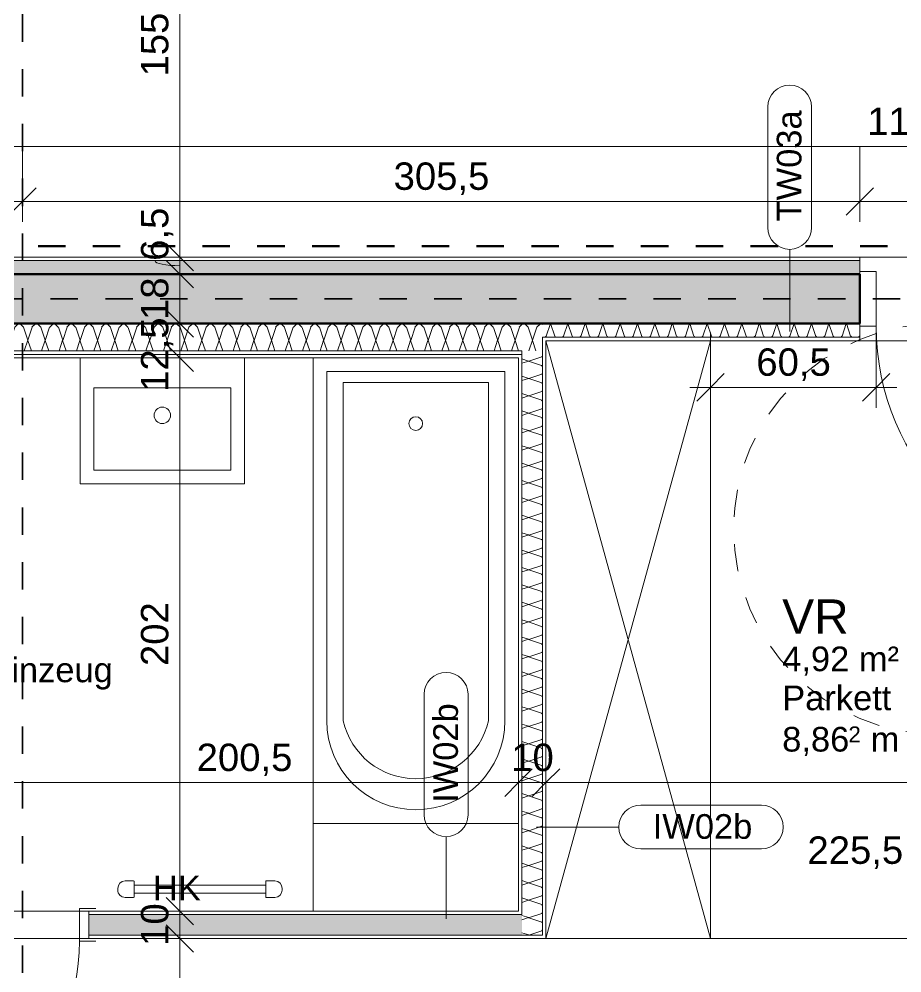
# Model space of a CAD drawing. Header units: metres. Extents: x -2.6 to 53.4, y 58.8 to 100.4.
# Drawn here: x 32.545 to 35.766, y 75.93 to 79.412 of the extents above; entities that cross this region are included whole.
import ezdxf

# ---------------------------------------------------------------- set-up
doc = ezdxf.new("R2010")
doc.units = ezdxf.units.M
doc.linetypes.add('Strich Punkt Mittel', pattern=[0.015875, 0.00635, -0.004763, 0, -0.004763])
doc.linetypes.add('Verdeckt', pattern=[0.003, 0.002, -0.001])
for name, color, linetype, lineweight in [('A_2D', 7, 'Continuous', 13), ('A_Bemassung-50_', 4, 'Continuous', 9), ('A_Bemassung_', 4, 'Continuous', 9), ('A_Beschriftung_', 7, 'Continuous', 9), ('A_Brandabschnitte', 30, 'Verdeckt', 50), ('A_Decken', 8, 'Continuous', 13), ('A_Moebel', 6, 'Continuous', 13), ('A_Raeume', 7, 'Continuous', 13), ('A_Raeume_', 7, 'Continuous', 5), ('A_Raeume_Beschriftung_', 7, 'Continuous', 9), ('A_Raster_', 1, 'Continuous', 9), ('A_Sanitaer', 3, 'Continuous', 13), ('A_Tueren', 31, 'Continuous', 13), ('A_Waende', 7, 'Continuous', 13), ('M-EQPM', 50, 'Continuous', 5), ('M-EQPM-IDEN_', 50, 'Continuous', 9)]:
    doc.layers.add(name, color=color, linetype=linetype, lineweight=lineweight)
doc.styles.add('Arial_2', font='arial.ttf', dxfattribs={"height": 0.09})
doc.styles.add('Arial_3', font='arial.ttf', dxfattribs={"height": 0.125})
doc.styles.add('Arial_4', font='arial.ttf', dxfattribs={"height": 0.05849})
doc.styles.add('Arial_5', font='arial.ttf', dxfattribs={"height": 0.1})
doc.dimstyles.new('WGA-Bemaßung', dxfattribs={"dimscale": 0.3048, "dimtxt": 0.102026, "dimasz": 0.328084, "dimexe": 0.246063, "dimexo": 0.0625, "dimgap": 0.04101, "dimtad": 1, "dimdec": 1, "dimlfac": 100, "dimrnd": 0.5, "dimdsep": 46, "dimtxsty": 'Arial_5', "dimblk1": 'OBLIQUE', "dimblk2": 'OBLIQUE', "dimsah": 1, "dimcen": 0.09, "dimdle": 0.246063, "dimazin": 2, "dimtfac": 1, "dimtdec": 4, "dimtix": 1, "dimtmove": 0, "dimatfit": 3, "dimfxl": 0.656168, "dimfxlon": 1, "dimtvp": 1, "dimtolj": 1, "dimtzin": 0, "dimarcsym": 2})
doc.dimstyles.new('WGA-Bemaßung_1', dxfattribs={"dimscale": 0.3048, "dimtxt": 0.102026, "dimasz": 0.328084, "dimexe": 0.246063, "dimexo": 0.0625, "dimgap": 0.04101, "dimtad": 1, "dimdec": 1, "dimlfac": 100, "dimrnd": 0.5, "dimdsep": 46, "dimtxsty": 'Arial_5', "dimblk1": 'OBLIQUE', "dimblk2": 'OBLIQUE', "dimsah": 1, "dimcen": 0.09, "dimdle": 0.246063, "dimazin": 2, "dimtfac": 1, "dimtdec": 4, "dimtix": 1, "dimtmove": 2, "dimatfit": 3, "dimfxl": 0.656168, "dimfxlon": 1, "dimtvp": 1, "dimtolj": 1, "dimtzin": 0, "dimarcsym": 2})
doc.dimstyles.new('WGA-Bemaßung_2', dxfattribs={"dimscale": 0.3048, "dimtxt": 0.102026, "dimasz": 0.328084, "dimexe": 0.246063, "dimexo": 0.0625, "dimgap": 0.04101, "dimtad": 1, "dimdec": 1, "dimlfac": 100, "dimrnd": 0.5, "dimdsep": 46, "dimtxsty": 'Arial_5', "dimblk1": 'OBLIQUE', "dimblk2": 'OBLIQUE', "dimsah": 1, "dimcen": 0.09, "dimdle": 0.246063, "dimazin": 2, "dimtfac": 1, "dimtdec": 4, "dimtix": 1, "dimtmove": 1, "dimatfit": 3, "dimfxl": 0.656168, "dimfxlon": 1, "dimtvp": 1, "dimtolj": 1, "dimtzin": 0, "dimarcsym": 2})
doc.dimstyles.new('WGA-Bemaßung_3', dxfattribs={"dimscale": 0.3048, "dimtxt": 0.102026, "dimasz": 0.328084, "dimexe": 0.246063, "dimexo": 0.0625, "dimgap": 0.04101, "dimtad": 1, "dimdec": 1, "dimlfac": 100, "dimrnd": 0.5, "dimdsep": 46, "dimtxsty": 'Arial_5', "dimblk1": 'OBLIQUE', "dimblk2": 'OBLIQUE', "dimsah": 1, "dimcen": 0.09, "dimdle": 0.246063, "dimazin": 2, "dimtfac": 1, "dimtdec": 4, "dimtix": 1, "dimtmove": 0, "dimatfit": 3, "dimfxl": 0.656168, "dimfxlon": 1, "dimtvp": 1, "dimtolj": 1, "dimtzin": 0, "dimarcsym": 2})

# ---------------------------------------------------------------- blocks, each defined once
blk = doc.blocks.new('UZ_D1 - SL_0900x2000_Wohnungstür-5426848-263_PP_00EG_BT1')
at = {"layer": 'A_Tueren', "lineweight": 5}
for p, q in [((-0.45, 0.1), (-0.51, 0.1)), ((-0.45, -0.1), (-0.45, 0.1)), ((0.45, 0.1), (0.51, 0.1)), ((0.45, -0.1), (0.45, 0.1)), ((-0.51, -0.1), (-0.45, -0.1)), ((0.51, -0.1), (0.45, -0.1)), ((0.45, -0.1), (0.45, -1))]:
    blk.add_line(p, q, dxfattribs=at)
blk.add_arc((0.45, -0.1), 0.9, 180, 270, dxfattribs=at)
blk = doc.blocks.new('UZ_D1 - SL_0800x2000_Zimmertür_Stahlzarge_GK-7175609-263_PP_00EG_BT1')
at = {"layer": 'A_Tueren', "lineweight": 5}
for p, q in [((0.4, 0.06), (0.4, 0.86)), ((-0.46, 0.06), (-0.4, 0.06)), ((-0.4, 0.06), (-0.4, -0.06)), ((0.4, 0.06), (0.4, -0.06)), ((0.46, 0.06), (0.4, 0.06)), ((-0.4, -0.06), (-0.46, -0.06)), ((0.4, -0.06), (0.46, -0.06))]:
    blk.add_line(p, q, dxfattribs=at)
blk.add_arc((0.4, 0.06), 0.8, 90, 180, dxfattribs=at)
blk = doc.blocks.new('Sani_Waschtisch_Wandbasiert_eckig_einzel - 600 x 460-11352363-263_PP_00EG_BT1')
at = {"layer": 'A_Sanitaer', "lineweight": 5}
for p, q in [((0.4226, 0.5225), (-0.1774, 0.5225)), ((-0.1774, 0.5225), (-0.1774, 0.0625)), ((-0.1774, 0.0625), (-0.1774, 0.5225)), ((-0.1774, 0.5225), (0.4226, 0.5225)), ((0.4226, 0.0625), (0.4226, 0.5225)), ((0.4226, 0.5225), (0.4226, 0.0625)), ((-0.1274, 0.1725), (-0.1274, 0.4725)), ((-0.1274, 0.4725), (0.3726, 0.4725)), ((0.3726, 0.4725), (0.3726, 0.1725)), ((0.3726, 0.1725), (-0.1274, 0.1725))]:
    blk.add_line(p, q, dxfattribs=at)
blk.add_circle((0.1226, 0.2725), 0.03, dxfattribs=at)
blk = doc.blocks.new('Sani_Badewanne - 750x1700-11051551-263_PP_00EG_BT1')
at = {"layer": 'A_Sanitaer', "lineweight": 5}
for p, q in [((-0.375, -1.7), (-0.375, 0)), ((-0.375, -1.7), (-0.375, 0)), ((0.375, -1.7), (-0.375, -1.7)), ((0.375, -1.7), (-0.375, -1.7))]:
    blk.add_line(p, q, dxfattribs=at)
at = {"layer": 'A_Sanitaer'}
for p, q in [((-0.375, -1.7), (-0.375, 0)), ((0.325, -0.05), (-0.325, -0.05)), ((-0.325, -0.05), (-0.325, -1.325)), ((0.325, -1.325), (0.325, -0.05)), ((-0.265, -0.09), (-0.265, -1.325)), ((0.265, -0.09), (-0.265, -0.09)), ((0.265, -1.325), (0.265, -0.09)), ((0.375, -1.7), (-0.375, -1.7)), ((0.375, -1.7), (-0.375, -1.7)), ((-0.375, -1.7), (-0.375, -2.02)), ((-0.375, -2.02), (-0.375, -1.7)), ((-0.375, -1.7), (0.375, -1.7)), ((0.375, -2.02), (0.375, -1.7)), ((0.375, -1.7), (0.375, -2.02)), ((0.375, -2.02), (-0.375, -2.02))]:
    blk.add_line(p, q, dxfattribs=at)
blk.add_circle((0, -0.24), 0.025, dxfattribs=at)
for centre, radius, start, end in [((0, -1.325), 0.325, 180, 270), ((0, -1.265), 0.2717, 192.7575, 270), ((0, -1.265), 0.2717, 270, 347.2425), ((0, -1.325), 0.325, 270, 0)]:
    blk.add_arc(centre, radius, start, end, dxfattribs=at)
blk = doc.blocks.new('Moeb_Schrank - Schrank_2m_60cm-V84-263_PP_00EG_BT1')
at = {"layer": 'A_Moebel', "color": 8}
for p, q in [((0, 0), (2.1825, 0.6)), ((0, 0.6), (2.1825, 0)), ((2.1825, 0.6), (0, 0.6)), ((0, 0.6), (0, 0)), ((0, 0), (0, 0.6)), ((0, 0.6), (2.1825, 0.6)), ((2.1825, 0), (2.1825, 0.6)), ((2.1825, 0.6), (2.1825, 0)), ((0, 0), (2.1825, 0)), ((2.1825, 0), (0.0625, 0))]:
    blk.add_line(p, q, dxfattribs=at)
blk = doc.blocks.new('HLS_Heizkörper Bad - 60x120-V87-263_PP_00EG_BT1')
at = {"layer": 'M-EQPM'}
for p, q in [((-0.242, -0.05), (-0.273, -0.05)), ((-0.24, -0.108), (-0.24, -0.052)), ((0.24, -0.065), (-0.24, -0.065)), ((0.24, -0.052), (0.24, -0.108)), ((0.273, -0.05), (0.242, -0.05)), ((-0.3, -0.077), (-0.3, -0.083)), ((-0.24, -0.095), (0.24, -0.095)), ((0.3, -0.083), (0.3, -0.077)), ((-0.273, -0.11), (-0.242, -0.11)), ((0.242, -0.11), (0.273, -0.11))]:
    blk.add_line(p, q, dxfattribs=at)
for centre, radius, start, end in [((-0.273, -0.077), 0.027, 90, 180), ((-0.242, -0.052), 0.00198, 360, 90), ((0.242, -0.052), 0.002, 90, 180), ((0.273, -0.077), 0.027, 360, 90), ((-0.273, -0.083), 0.027, 180, 270), ((0.273, -0.083), 0.027, 270, 360), ((-0.242, -0.108), 0.002, 270, 360), ((0.242, -0.108), 0.00198, 180, 270)]:
    blk.add_arc(centre, radius, start, end, dxfattribs=at)
blk = doc.blocks.new('BS_Wand_Lollipop - rechts_oben-2026913-263_PP_00EG_BT1')
at = {"layer": 'A_Beschriftung_'}
for p, q in [((0.0046, 0.0016), (0.0134, 0.0016)), ((-0.003, 0), (0.003, 0)), ((0.0046, -0.0016), (0.0134, -0.0016))]:
    blk.add_line(p, q, dxfattribs=at)
for centre, start, end in [((0.0046, 0), 90, 270), ((0.0134, 0), 270, 90)]:
    blk.add_arc(centre, 0.0016, start, end, dxfattribs=at)
blk = doc.blocks.new('DIMBLOCK210-263_PP_00EG_BT1')
at = {"layer": 'A_Bemassung-50_', "transparency": 16777216}
for p, q in [((34.3677, 76.6244), (34.3677, 76.8244)), ((32.3652, 76.6244), (32.3652, 76.6994)), ((32.3652, 76.6244), (34.3677, 76.6244)), ((32.3652, 76.6244), (32.3652, 76.4244)), ((34.3677, 76.6244), (34.3677, 76.5494))]:
    blk.add_line(p, q, dxfattribs=at)
at = {"layer": 'A_Bemassung-50_', "lineweight": 35, "transparency": 16777216}
for p, q in [((32.3652, 76.6244), (32.4152, 76.6744)), ((34.3677, 76.6244), (34.4177, 76.6744)), ((32.3652, 76.6244), (32.3152, 76.5744)), ((34.3677, 76.6244), (34.3177, 76.5744))]:
    blk.add_line(p, q, dxfattribs=at)
at = {"layer": 'A_Bemassung-50_', "color": 0, "transparency": 16777216, "insert": (33.193, 76.7668), "char_height": 0.1, "width": 0.416266, "attachment_point": 1, "line_spacing_factor": 0.941778, "style": 'Arial_5'}
blk.add_mtext('200,5', dxfattribs=at)
blk = doc.blocks.new('_Oblique')
at = {"color": 0, "linetype": 'ByBlock', "lineweight": -2}
blk.add_line((-0.5, -0.5), (0.5, 0.5), dxfattribs=at)
blk = doc.blocks.new('DIMBLOCK211-263_PP_00EG_BT1')
at = {"layer": 'A_Bemassung-50_', "transparency": 16777216}
for p, q in [((34.3677, 76.6244), (34.3677, 76.8244)), ((34.4677, 76.6244), (34.4677, 76.8244)), ((34.3677, 76.6244), (34.4677, 76.6244)), ((34.3677, 76.6244), (34.3677, 76.5494)), ((34.4677, 76.6244), (34.4677, 76.5494))]:
    blk.add_line(p, q, dxfattribs=at)
at = {"layer": 'A_Bemassung-50_', "lineweight": 35, "transparency": 16777216}
for p, q in [((34.3677, 76.6244), (34.4177, 76.6744)), ((34.4677, 76.6244), (34.5177, 76.6744)), ((34.3677, 76.6244), (34.3177, 76.5744)), ((34.4677, 76.6244), (34.4177, 76.5744))]:
    blk.add_line(p, q, dxfattribs=at)
at = {"layer": 'A_Bemassung-50_', "color": 0, "transparency": 16777216, "insert": (34.3408, 76.7668), "char_height": 0.1, "width": 0.184588, "attachment_point": 1, "line_spacing_factor": 0.941778, "style": 'Arial_5'}
blk.add_mtext('10', dxfattribs=at)
blk = doc.blocks.new('DIMBLOCK212-263_PP_00EG_BT1')
at = {"layer": 'A_Bemassung-50_', "transparency": 16777216}
for p, q in [((34.4677, 76.6244), (34.4677, 76.8244)), ((36.7227, 76.6244), (36.7227, 76.8244)), ((34.4677, 76.6244), (36.7227, 76.6244)), ((34.4677, 76.6244), (34.4677, 76.5494)), ((36.7227, 76.6244), (36.7227, 76.5494))]:
    blk.add_line(p, q, dxfattribs=at)
at = {"layer": 'A_Bemassung-50_', "lineweight": 35, "transparency": 16777216}
for p, q in [((34.4677, 76.6244), (34.5177, 76.6744)), ((36.7227, 76.6244), (36.7727, 76.6744)), ((34.4677, 76.6244), (34.4177, 76.5744)), ((36.7227, 76.6244), (36.6727, 76.5744))]:
    blk.add_line(p, q, dxfattribs=at)
at = {"layer": 'A_Bemassung-50_', "color": 0, "transparency": 16777216, "insert": (35.4217, 76.428), "char_height": 0.1, "width": 0.416266, "attachment_point": 1, "line_spacing_factor": 0.941778, "style": 'Arial_5'}
blk.add_mtext('225,5', dxfattribs=at)
blk = doc.blocks.new('DIMBLOCK259-263_PP_00EG_BT1')
at = {"layer": 'A_Bemassung-50_', "lineweight": 35, "transparency": 16777216}
for p, q in [((33.1321, 80.093), (33.0821, 80.143)), ((33.1321, 80.093), (33.1821, 80.043)), ((33.1321, 78.543), (33.0821, 78.593)), ((33.1321, 78.543), (33.1821, 78.493))]:
    blk.add_line(p, q, dxfattribs=at)
at = {"layer": 'A_Bemassung-50_', "transparency": 16777216}
for p, q in [((33.1321, 80.093), (33.0571, 80.093)), ((33.1321, 80.093), (33.1321, 78.543)), ((33.1321, 80.093), (33.3321, 80.093)), ((33.1321, 78.543), (33.0571, 78.543)), ((33.1321, 78.543), (33.3321, 78.543))]:
    blk.add_line(p, q, dxfattribs=at)
at = {"layer": 'A_Bemassung-50_', "color": 0, "transparency": 16777216, "insert": (32.9898, 79.2026), "char_height": 0.1, "width": 0.276883, "attachment_point": 1, "rotation": 90, "line_spacing_factor": 0.941778, "style": 'Arial_5'}
blk.add_mtext('155', dxfattribs=at)
blk = doc.blocks.new('DIMBLOCK260-263_PP_00EG_BT1')
at = {"layer": 'A_Bemassung-50_', "lineweight": 35, "transparency": 16777216}
for p, q in [((33.1321, 78.543), (33.0821, 78.593)), ((33.1321, 78.4805), (33.0821, 78.5305)), ((33.1321, 78.543), (33.1821, 78.493)), ((33.1321, 78.4805), (33.1821, 78.4305))]:
    blk.add_line(p, q, dxfattribs=at)
at = {"layer": 'A_Bemassung-50_', "transparency": 16777216}
for p, q in [((33.1321, 78.543), (33.0571, 78.543)), ((33.1321, 78.543), (33.1321, 78.4805)), ((33.1321, 78.543), (33.3321, 78.543)), ((33.1321, 78.4805), (33.0571, 78.4805)), ((33.1321, 78.4805), (33.3321, 78.4805))]:
    blk.add_line(p, q, dxfattribs=at)
blk.add_ellipse((33.1321, 78.5296), major_axis=(0.091, 0), ratio=0.196375, start_param=3.141593, end_param=4.712389, dxfattribs=at)
at = {"layer": 'A_Bemassung-50_', "color": 0, "transparency": 16777216, "insert": (32.9898, 78.5296), "char_height": 0.1, "width": 0.231677, "attachment_point": 1, "rotation": 90, "line_spacing_factor": 0.941778, "style": 'Arial_5'}
blk.add_mtext('6,5', dxfattribs=at)
blk = doc.blocks.new('DIMBLOCK261-263_PP_00EG_BT1')
at = {"layer": 'A_Bemassung-50_', "lineweight": 35, "transparency": 16777216}
for p, q in [((33.1321, 78.4805), (33.0821, 78.5305)), ((33.1321, 78.4805), (33.1821, 78.4305)), ((33.1321, 78.3005), (33.0821, 78.3505)), ((33.1321, 78.3005), (33.1821, 78.2505))]:
    blk.add_line(p, q, dxfattribs=at)
at = {"layer": 'A_Bemassung-50_', "transparency": 16777216}
for p, q in [((33.1321, 78.4805), (33.0571, 78.4805)), ((33.1321, 78.4805), (33.1321, 78.3005)), ((33.1321, 78.4805), (33.3321, 78.4805)), ((33.1321, 78.3005), (33.0571, 78.3005)), ((33.1321, 78.3005), (33.3321, 78.3005))]:
    blk.add_line(p, q, dxfattribs=at)
at = {"layer": 'A_Bemassung-50_', "color": 0, "transparency": 16777216, "insert": (32.9898, 78.3136), "char_height": 0.1, "width": 0.184588, "attachment_point": 1, "rotation": 90, "line_spacing_factor": 0.941778, "style": 'Arial_5'}
blk.add_mtext('18', dxfattribs=at)
blk = doc.blocks.new('DIMBLOCK262-263_PP_00EG_BT1')
at = {"layer": 'A_Bemassung-50_', "lineweight": 35, "transparency": 16777216}
for p, q in [((33.1321, 78.3005), (33.0821, 78.3505)), ((33.1321, 78.3005), (33.1821, 78.2505)), ((33.1321, 78.1755), (33.0821, 78.2255)), ((33.1321, 78.1755), (33.1821, 78.1255))]:
    blk.add_line(p, q, dxfattribs=at)
at = {"layer": 'A_Bemassung-50_', "transparency": 16777216}
for p, q in [((33.1321, 78.3005), (33.0571, 78.3005)), ((33.1321, 78.3005), (33.1321, 78.1755)), ((33.1321, 78.3005), (33.3321, 78.3005)), ((33.1321, 78.1755), (33.0571, 78.1755)), ((33.1321, 78.1755), (33.3321, 78.1755))]:
    blk.add_line(p, q, dxfattribs=at)
at = {"layer": 'A_Bemassung-50_', "color": 0, "transparency": 16777216, "insert": (32.9898, 78.0511), "char_height": 0.1, "width": 0.323972, "attachment_point": 1, "rotation": 90, "line_spacing_factor": 0.941778, "style": 'Arial_5'}
blk.add_mtext('12,5', dxfattribs=at)
blk = doc.blocks.new('DIMBLOCK263-263_PP_00EG_BT1')
at = {"layer": 'A_Bemassung-50_', "lineweight": 35, "transparency": 16777216}
for p, q in [((33.1321, 78.1755), (33.0821, 78.2255)), ((33.1321, 78.1755), (33.1821, 78.1255)), ((33.1321, 76.1555), (33.0821, 76.2055)), ((33.1321, 76.1555), (33.1821, 76.1055))]:
    blk.add_line(p, q, dxfattribs=at)
at = {"layer": 'A_Bemassung-50_', "transparency": 16777216}
for p, q in [((33.1321, 78.1755), (33.0571, 78.1755)), ((33.1321, 78.1755), (33.1321, 76.1555)), ((33.1321, 78.1755), (33.3321, 78.1755)), ((33.1321, 76.1555), (33.0571, 76.1555)), ((33.1321, 76.1555), (33.3321, 76.1555))]:
    blk.add_line(p, q, dxfattribs=at)
at = {"layer": 'A_Bemassung-50_', "color": 0, "transparency": 16777216, "insert": (32.9898, 77.0501), "char_height": 0.1, "width": 0.276883, "attachment_point": 1, "rotation": 90, "line_spacing_factor": 0.941778, "style": 'Arial_5'}
blk.add_mtext('202', dxfattribs=at)
blk = doc.blocks.new('DIMBLOCK264-263_PP_00EG_BT1')
at = {"layer": 'A_Bemassung-50_', "lineweight": 35, "transparency": 16777216}
for p, q in [((33.1321, 76.1555), (33.0821, 76.2055)), ((33.1321, 76.1555), (33.1821, 76.1055)), ((33.1321, 76.0555), (33.0821, 76.1055)), ((33.1321, 76.0555), (33.1821, 76.0055))]:
    blk.add_line(p, q, dxfattribs=at)
at = {"layer": 'A_Bemassung-50_', "transparency": 16777216}
for p, q in [((33.1321, 76.1555), (33.0571, 76.1555)), ((33.1321, 76.1555), (33.1321, 76.0555)), ((33.1321, 76.1555), (33.3321, 76.1555)), ((33.1321, 76.0555), (33.0571, 76.0555)), ((33.1321, 76.0555), (33.3321, 76.0555))]:
    blk.add_line(p, q, dxfattribs=at)
at = {"layer": 'A_Bemassung-50_', "color": 0, "transparency": 16777216, "insert": (32.9898, 76.0286), "char_height": 0.1, "width": 0.184588, "attachment_point": 1, "rotation": 90, "line_spacing_factor": 0.941778, "style": 'Arial_5'}
blk.add_mtext('10', dxfattribs=at)
blk = doc.blocks.new('DIMBLOCK265-263_PP_00EG_BT1')
at = {"layer": 'A_Bemassung-50_', "lineweight": 35, "transparency": 16777216}
for p, q in [((33.1321, 76.0555), (33.0821, 76.1055)), ((33.1321, 76.0555), (33.1821, 76.0055)), ((33.1321, 74.8555), (33.0821, 74.9055)), ((33.1321, 74.8555), (33.1821, 74.8055))]:
    blk.add_line(p, q, dxfattribs=at)
at = {"layer": 'A_Bemassung-50_', "transparency": 16777216}
for p, q in [((33.1321, 76.0555), (33.0571, 76.0555)), ((33.1321, 76.0555), (33.1321, 74.8555)), ((33.1321, 76.0555), (33.3321, 76.0555)), ((33.1321, 74.8555), (33.0571, 74.8555)), ((33.1321, 74.8555), (33.3321, 74.8555))]:
    blk.add_line(p, q, dxfattribs=at)
at = {"layer": 'A_Bemassung-50_', "color": 0, "transparency": 16777216, "insert": (32.9898, 75.3401), "char_height": 0.1, "width": 0.276883, "attachment_point": 1, "rotation": 90, "line_spacing_factor": 0.941778, "style": 'Arial_5'}
blk.add_mtext('120', dxfattribs=at)
blk = doc.blocks.new('DIMBLOCK536-263_PP_00EG_BT1')
at = {"layer": 'A_Bemassung-50_', "transparency": 16777216}
for p, q in [((22.1677, 78.7465), (22.1677, 78.9465)), ((32.5577, 78.7465), (32.5577, 78.9465)), ((22.1677, 78.7465), (32.5577, 78.7465)), ((22.1677, 78.7465), (22.1677, 78.6715)), ((32.5577, 78.7465), (32.5577, 78.6715))]:
    blk.add_line(p, q, dxfattribs=at)
at = {"layer": 'A_Bemassung-50_', "lineweight": 35, "transparency": 16777216}
for p, q in [((22.1677, 78.7465), (22.2177, 78.7965)), ((32.5577, 78.7465), (32.6077, 78.7965)), ((22.1677, 78.7465), (22.1177, 78.6965)), ((32.5577, 78.7465), (32.5077, 78.6965))]:
    blk.add_line(p, q, dxfattribs=at)
at = {"layer": 'A_Bemassung-50_', "color": 0, "transparency": 16777216, "insert": (27.2088, 78.8888), "char_height": 0.1, "width": 0.369177, "attachment_point": 1, "line_spacing_factor": 0.941778, "style": 'Arial_5'}
blk.add_mtext('1039', dxfattribs=at)
blk = doc.blocks.new('DIMBLOCK537-263_PP_00EG_BT1')
at = {"layer": 'A_Bemassung-50_', "transparency": 16777216}
for p, q in [((32.5577, 78.7465), (32.5577, 78.9465)), ((35.6127, 78.7465), (35.6127, 78.9465)), ((32.5577, 78.7465), (35.6127, 78.7465)), ((32.5577, 78.7465), (32.5577, 78.6715)), ((35.6127, 78.7465), (35.6127, 78.6715))]:
    blk.add_line(p, q, dxfattribs=at)
at = {"layer": 'A_Bemassung-50_', "lineweight": 35, "transparency": 16777216}
for p, q in [((32.5577, 78.7465), (32.6077, 78.7965)), ((35.6127, 78.7465), (35.6627, 78.7965)), ((32.5577, 78.7465), (32.5077, 78.6965)), ((35.6127, 78.7465), (35.5627, 78.6965))]:
    blk.add_line(p, q, dxfattribs=at)
at = {"layer": 'A_Bemassung-50_', "color": 0, "transparency": 16777216, "insert": (33.9117, 78.8888), "char_height": 0.1, "width": 0.416266, "attachment_point": 1, "line_spacing_factor": 0.941778, "style": 'Arial_5'}
blk.add_mtext('305,5', dxfattribs=at)
blk = doc.blocks.new('DIMBLOCK538-263_PP_00EG_BT1')
at = {"layer": 'A_Bemassung-50_', "transparency": 16777216}
for p, q in [((35.6127, 78.7465), (35.6127, 78.9465)), ((36.6327, 78.7465), (36.6327, 78.9465)), ((35.6127, 78.7465), (36.6327, 78.7465)), ((35.6127, 78.7465), (35.6127, 78.6715)), ((36.6327, 78.7465), (36.6327, 78.6715))]:
    blk.add_line(p, q, dxfattribs=at)
at = {"layer": 'A_Bemassung-50_', "lineweight": 35, "transparency": 16777216}
for p, q in [((35.6127, 78.7465), (35.6627, 78.7965)), ((36.6327, 78.7465), (36.6827, 78.7965)), ((35.6127, 78.7465), (35.5627, 78.6965)), ((36.6327, 78.7465), (36.5827, 78.6965))]:
    blk.add_line(p, q, dxfattribs=at)
at = {"layer": 'A_Bemassung-50_', "color": 0, "transparency": 16777216, "insert": (36.0073, 78.8888), "char_height": 0.1, "width": 0.276883, "attachment_point": 1, "line_spacing_factor": 0.941778, "style": 'Arial_5'}
blk.add_mtext('102', dxfattribs=at)
blk = doc.blocks.new('DIMBLOCK576-263_PP_00EG_BT1')
at = {"layer": 'A_Bemassung-50_', "transparency": 16777216}
for p, q in [((30.2745, 78.947), (30.2745, 79.022)), ((41.3127, 78.947), (41.3127, 79.022)), ((30.2745, 78.947), (41.3127, 78.947)), ((30.2745, 78.947), (30.2745, 78.747)), ((41.3127, 78.947), (41.3127, 78.747))]:
    blk.add_line(p, q, dxfattribs=at)
at = {"layer": 'A_Bemassung-50_', "lineweight": 35, "transparency": 16777216}
for p, q in [((30.2745, 78.947), (30.3245, 78.997)), ((41.3127, 78.947), (41.3627, 78.997)), ((30.2745, 78.947), (30.2245, 78.897)), ((41.3127, 78.947), (41.2627, 78.897))]:
    blk.add_line(p, q, dxfattribs=at)
at = {"layer": 'A_Bemassung-50_', "color": 0, "transparency": 16777216, "insert": (35.6397, 79.0893), "char_height": 0.1, "width": 0.369177, "attachment_point": 1, "line_spacing_factor": 0.941778, "style": 'Arial_5'}
blk.add_mtext('1104', dxfattribs=at)
blk = doc.blocks.new('DIMBLOCK636-263_PP_00EG_BT1')
at = {"layer": 'A_Bemassung-50_', "transparency": 16777216}
for p, q in [((35.0677, 78.0677), (35.0677, 78.2677)), ((35.6727, 78.0677), (35.6727, 78.2677)), ((34.9927, 78.0677), (35.7477, 78.0677)), ((35.0677, 78.0677), (35.0677, 77.9927)), ((35.6727, 78.0677), (35.6727, 77.9927))]:
    blk.add_line(p, q, dxfattribs=at)
at = {"layer": 'A_Bemassung-50_', "lineweight": 35, "transparency": 16777216}
for p, q in [((35.0677, 78.0677), (35.1177, 78.1177)), ((35.6727, 78.0677), (35.7227, 78.1177)), ((35.0677, 78.0677), (35.0177, 78.0177)), ((35.6727, 78.0677), (35.6227, 78.0177))]:
    blk.add_line(p, q, dxfattribs=at)
at = {"layer": 'A_Bemassung-50_', "color": 0, "transparency": 16777216, "insert": (35.2352, 78.21), "char_height": 0.1, "width": 0.323972, "attachment_point": 1, "line_spacing_factor": 0.941778, "style": 'Arial_5'}
blk.add_mtext('60,5', dxfattribs=at)

msp = doc.modelspace()

# ---------------------------------------------------------------- hatches: boundary and pattern name
at = {"layer": 'A_Waende', "lineweight": 5}
h = msp.add_hatch(dxfattribs=at)
h.set_pattern_fill('FP_12', color=250, angle=-225, style=0, pattern_type=2)
h.set_pattern_definition([(225, (28.90794, 78.54259), (-0.12700345, -0.2539998), [0.02245, -0.15715]), (225, (28.85986, 78.43228), (-0.12700345, -0.2539998), [0.02245, -0.15715]), (225, (28.8443, 78.54259), (-0.12700345, -0.2539998), [0.02245, -0.15715]), (225, (28.79692, 78.43158), (-0.12700345, -0.2539998), [0.02245, -0.15715]), (251.565, (28.892383, 78.527036), (-0.12700069, -0.50799766), [0.0502, -0.35141]), (251.565, (28.87612, 78.47966), (-0.12700069, -0.50799766), [0.0502, -0.35141]), (251.565, (28.828743, 78.527036), (-0.12700069, -0.50799766), [0.0502, -0.35141]), (251.565, (28.81248, 78.47966), (-0.12700069, -0.50799766), [0.0502, -0.35141]), (315, (28.89168, 78.43158), (-0.12700345, 0.2539998), [0.02245, -0.15715]), (315, (28.8443, 78.54259), (-0.12700345, 0.2539998), [0.02245, -0.15715]), (315, (28.82804, 78.43158), (-0.12700345, 0.2539998), [0.02245, -0.15715]), (315, (28.78066, 78.54259), (-0.12700345, 0.2539998), [0.02245, -0.15715]), (288.435, (28.87612, 78.47966), (-0.12700069, 0.50799766), [0.0502, -0.35141]), (288.435, (28.859856, 78.527036), (-0.12700069, 0.50799766), [0.0502, -0.35141]), (288.435, (28.81248, 78.47966), (-0.12700069, 0.50799766), [0.0502, -0.35141]), (288.435, (28.796217, 78.527036), (-0.12700069, 0.50799766), [0.0502, -0.35141])])
h.paths.add_polyline_path([(41.5052, 78.4805), (42.3027, 78.4805), (42.3027, 78.5305), (36.6327, 78.5305), (36.6327, 78.4805), (41.3377, 78.4805)])
h.paths.add_polyline_path([(22.8517, 78.4805), (35.6127, 78.4805), (35.6127, 78.5305), (22.0727, 78.5305), (22.0727, 78.4805), (22.2791, 78.4805)])
h.paths.add_polyline_path([(20.2377, 78.4805), (21.0527, 78.4805), (21.0527, 78.5305), (15.5127, 78.5305), (15.5127, 78.4805), (20.211, 78.4805)])
h = msp.add_hatch(dxfattribs=at)
h.set_pattern_fill('FP_4', color=250, style=0, pattern_type=2)
h.set_pattern_definition([(45, (0, 0), (-0.08980256, 0.08980256), []), (45, (0.0898, 0), (-0.08980256, 0.08980256), [0.0635, -0.03175])])
h.paths.add_polyline_path([(21.0527, 78.3005), (21.0527, 78.4805), (15.5127, 78.4805), (15.5127, 78.3005), (21.0277, 78.3005)])
h.paths.add_polyline_path([(22.1094, 78.3005), (35.6127, 78.3005), (35.6127, 78.4805), (22.0727, 78.4805), (22.0727, 78.3005), (22.0944, 78.3005)])
h.paths.add_polyline_path([(42.2127, 78.3005), (42.3027, 78.3005), (42.3027, 78.4805), (36.6327, 78.4805), (36.6327, 78.3005), (41.5052, 78.3005)])
h = msp.add_hatch(dxfattribs=at)
h.set_pattern_fill('FP_78', color=250, angle=135, style=0, pattern_type=2)
h.set_pattern_definition([(45, (33.11593, 78.1756), (0.1270034, 0.254), [0.02245, -0.15715]), (45, (33.16472, 78.28662), (0.1270034, 0.254), [0.02245, -0.15715]), (45, (33.17957, 78.1756), (0.1270034, 0.254), [0.02245, -0.15715]), (45, (33.22695, 78.28662), (0.1270034, 0.254), [0.02245, -0.15715]), (71.565, (33.132195, 78.191868), (0.1270007, 0.5079977), [0.0502, -0.35141]), (71.565, (33.14846, 78.239244), (0.1270007, 0.5079977), [0.0502, -0.35141]), (71.565, (33.195835, 78.191868), (0.1270007, 0.5079977), [0.0502, -0.35141]), (71.565, (33.2121, 78.239244), (0.1270007, 0.5079977), [0.0502, -0.35141]), (135, (33.132195, 78.28662), (0.1270034, -0.254), [0.02245, -0.15715]), (135, (33.17957, 78.1756), (0.1270034, -0.254), [0.02245, -0.15715]), (135, (33.195835, 78.28662), (0.1270034, -0.254), [0.02245, -0.15715]), (135, (33.24321, 78.1756), (0.1270034, -0.254), [0.02245, -0.15715]), (108.435, (33.14846, 78.239244), (0.1270007, -0.5079977), [0.0502, -0.35141]), (108.435, (33.164015, 78.19116), (0.1270007, -0.5079977), [0.0502, -0.35141]), (108.435, (33.2121, 78.239244), (0.1270007, -0.5079977), [0.0502, -0.35141]), (108.435, (33.227655, 78.19116), (0.1270007, -0.5079977), [0.0502, -0.35141])])
h.paths.add_polyline_path([(34.4552, 78.2005), (34.4552, 78.3005), (31.7527, 78.3005), (31.7527, 78.2005), (34.3802, 78.2005)])
h = msp.add_hatch(dxfattribs=at)
h.set_pattern_fill('FP_178', color=250, angle=135, style=0, pattern_type=2)
h.set_pattern_definition([(45, (35.59505, 78.23783), (0.1270034, 0.254), [0.02245, -0.15715]), (45, (35.64242, 78.34885), (0.1270034, 0.254), [0.02245, -0.15715]), (45, (35.65869, 78.23783), (0.1270034, 0.254), [0.02245, -0.15715]), (45, (35.70606, 78.34885), (0.1270034, 0.254), [0.02245, -0.15715]), (71.565, (35.61131, 78.254093), (0.1270007, 0.5079977), [0.0502, -0.35141]), (71.565, (35.627575, 78.30147), (0.1270007, 0.5079977), [0.0502, -0.35141]), (71.565, (35.67495, 78.254093), (0.1270007, 0.5079977), [0.0502, -0.35141]), (71.565, (35.6898, 78.30147), (0.1270007, 0.5079977), [0.0502, -0.35141]), (135, (35.61131, 78.34885), (0.1270034, -0.254), [0.02245, -0.15715]), (135, (35.65869, 78.23783), (0.1270034, -0.254), [0.02245, -0.15715]), (135, (35.67495, 78.34885), (0.1270034, -0.254), [0.02245, -0.15715]), (135, (35.72233, 78.23783), (0.1270034, -0.254), [0.02245, -0.15715]), (108.435, (35.627575, 78.30147), (0.1270007, -0.5079977), [0.0502, -0.35141]), (108.435, (35.642424, 78.254093), (0.1270007, -0.5079977), [0.0502, -0.35141]), (108.435, (35.6898, 78.30147), (0.1270007, -0.5079977), [0.0502, -0.35141]), (108.435, (35.706064, 78.254093), (0.1270007, -0.5079977), [0.0502, -0.35141])])
h.paths.add_polyline_path([(36.7227, 78.2505), (36.7352, 78.2505), (36.7352, 78.3005), (36.6327, 78.3005), (36.6327, 78.2505), (36.6388, 78.2505)])
h.paths.add_polyline_path([(34.4552, 78.2505), (35.6127, 78.2505), (35.6127, 78.3005), (34.4552, 78.3005), (34.4552, 78.2985)])
h = msp.add_hatch(dxfattribs=at)
h.set_pattern_fill('FP_83', color=250, angle=-45, style=0, pattern_type=2)
h.set_pattern_definition([(135, (34.46721, 77.11565), (-0.254, 0.1270034), [0.02245, -0.15715]), (135, (34.3562, 77.16303), (-0.254, 0.1270034), [0.02245, -0.15715]), (135, (34.46792, 77.17858), (-0.254, 0.1270034), [0.02245, -0.15715]), (135, (34.3562, 77.22667), (-0.254, 0.1270034), [0.02245, -0.15715]), (161.565, (34.451657, 77.131208), (-0.5079977, 0.1270007), [0.0502, -0.35141]), (161.565, (34.40428, 77.14747), (-0.5079977, 0.1270007), [0.0502, -0.35141]), (161.565, (34.451657, 77.194847), (-0.5079977, 0.1270007), [0.0502, -0.35141]), (161.565, (34.40428, 77.21111), (-0.5079977, 0.1270007), [0.0502, -0.35141]), (225, (34.3569, 77.13121), (0.254, 0.1270034), [0.02245, -0.15715]), (225, (34.46792, 77.17858), (0.254, 0.1270034), [0.02245, -0.15715]), (225, (34.3569, 77.19485), (0.254, 0.1270034), [0.02245, -0.15715]), (225, (34.46792, 77.24222), (0.254, 0.1270034), [0.02245, -0.15715]), (198.435, (34.40428, 77.14747), (0.5079977, 0.1270007), [0.0502, -0.35141]), (198.435, (34.452364, 77.163027), (0.5079977, 0.1270007), [0.0502, -0.35141]), (198.435, (34.40428, 77.21111), (0.5079977, 0.1270007), [0.0502, -0.35141]), (198.435, (34.452364, 77.226667), (0.5079977, 0.1270007), [0.0502, -0.35141])])
h.paths.add_polyline_path([(34.4377, 76.068), (34.4552, 76.068), (34.4552, 78.2005), (34.3802, 78.2005), (34.3802, 76.068)])
h = msp.add_hatch(dxfattribs=at)
h.set_pattern_fill('FP_97', color=250, angle=-225, style=0, pattern_type=2)
h.set_pattern_definition([(225, (32.51418, 76.1554), (-0.1270034, -0.254), [0.02245, -0.15715]), (225, (32.46681, 76.044385), (-0.1270034, -0.254), [0.02245, -0.15715]), (225, (32.45054, 76.1554), (-0.1270034, -0.254), [0.02245, -0.15715]), (225, (32.40317, 76.044385), (-0.1270034, -0.254), [0.02245, -0.15715]), (251.565, (32.49792, 76.139137), (-0.1270007, -0.50799766), [0.0502, -0.35141]), (251.565, (32.482364, 76.092468), (-0.1270007, -0.50799766), [0.0502, -0.35141]), (251.565, (32.43499, 76.139844), (-0.1270007, -0.50799766), [0.0502, -0.35141]), (251.565, (32.418725, 76.092468), (-0.1270007, -0.50799766), [0.0502, -0.35141]), (315, (32.49792, 76.044385), (-0.1270034, 0.254), [0.02245, -0.15715]), (315, (32.45054, 76.1554), (-0.1270034, 0.254), [0.02245, -0.15715]), (315, (32.43428, 76.044385), (-0.1270034, 0.254), [0.02245, -0.15715]), (315, (32.386905, 76.1554), (-0.1270034, 0.254), [0.02245, -0.15715]), (288.435, (32.482364, 76.092468), (-0.1270007, 0.50799766), [0.0502, -0.35141]), (288.435, (32.4661, 76.139844), (-0.1270007, 0.50799766), [0.0502, -0.35141]), (288.435, (32.418725, 76.092468), (-0.1270007, 0.50799766), [0.0502, -0.35141]), (288.435, (32.40246, 76.139844), (-0.1270007, 0.50799766), [0.0502, -0.35141])])
h.paths.add_polyline_path([(31.6652, 76.068), (31.9302, 76.068), (31.9302, 76.143), (31.6002, 76.143), (31.6002, 76.068)])
h.paths.add_polyline_path([(32.8144, 76.068), (34.3802, 76.068), (34.3802, 76.143), (32.8002, 76.143), (32.8002, 76.068)])
h.paths.add_polyline_path([(30.6534, 76.068), (30.7302, 76.068), (30.7302, 76.143), (30.6477, 76.143), (30.6477, 76.068)])

# ---------------------------------------------------------------- linework, layer by layer
at = {"layer": 'A_2D', "linetype": 'Verdeckt', "lineweight": 5}
msp.add_circle((35.9027, 77.5505), 0.75, dxfattribs=at)
at = {"layer": 'A_Brandabschnitte'}
msp.add_line((15.6144, 78.583), (42.2544, 78.583), dxfattribs=at)
at = {"layer": 'A_Decken'}
for p, q in [((35.6127, 78.543), (36.6327, 78.543)), ((36.6327, 78.238), (34.4677, 78.238)), ((34.3677, 78.1755), (32.1785, 78.1755)), ((33.4503, 76.1555), (34.3677, 76.1555)), ((32.8002, 76.0555), (31.9302, 76.0555))]:
    msp.add_line(p, q, dxfattribs=at)
at = {"layer": 'A_Raeume', "color": 8, "linetype": 'Verdeckt'}
for p, q in [((35.0677, 76.0555), (34.4677, 76.0555)), ((36.7227, 76.0555), (35.0677, 76.0555))]:
    msp.add_line(p, q, dxfattribs=at)
at = {"layer": 'A_Raeume_', "flags": 128}
for points in [[(42.3027, 78.543), (42.3027, 80.093), (22.0777, 80.093), (22.0147, 80.093), (21.4152, 80.093), (20.1477, 80.093), (20.1477, 80.1555), (18.3293, 80.1555), (18.3277, 80.1555), (18.3277, 80.093), (15.5752, 80.093), (15.5752, 78.543)], [(36.7227, 76.0555), (36.7227, 78.238), (34.4677, 78.238), (34.4677, 76.0555), (36.7099, 76.0555)], [(34.3677, 78.1755), (31.7652, 78.1755), (31.7652, 76.1555), (34.3677, 76.1555), (34.3677, 76.1933)], [(35.5077, 74.8555), (36.8477, 74.8555), (36.8477, 76.0555), (34.5707, 76.0555), (34.4302, 76.0555), (34.4177, 76.0555), (31.7152, 76.0555), (30.6602, 76.0555), (30.6602, 74.8555), (32.4561, 74.8555), (32.4577, 74.8555), (32.6577, 74.8555), (32.6593, 74.8555)]]:
    msp.add_lwpolyline(points, close=True, dxfattribs=at)
at = {"layer": 'A_Raster_', "linetype": 'Strich Punkt Mittel', "lineweight": 35}
for p, q in [((32.5577, 94.2296), (32.5577, 59.9489)), ((48.1601, 78.3905), (3.8215, 78.3905))]:
    msp.add_line(p, q, dxfattribs=at)
at = {"layer": 'A_Waende'}
for p, q in [((35.6127, 78.543), (22.0727, 78.543)), ((35.6127, 78.5305), (22.0727, 78.5305)), ((35.6127, 78.5305), (35.6127, 78.543)), ((34.4552, 78.2505), (34.4552, 76.068)), ((34.4552, 78.2505), (35.6127, 78.2505)), ((34.4677, 78.238), (34.4677, 76.0555)), ((35.6127, 78.2505), (35.6127, 78.238)), ((31.7527, 78.2005), (34.3802, 78.2005)), ((34.3802, 78.2005), (34.3802, 76.143)), ((34.3677, 76.1555), (34.3677, 78.1755)), ((33.4503, 76.1555), (32.8002, 76.1555)), ((32.8002, 76.1555), (32.8002, 76.143)), ((32.8002, 76.143), (34.3802, 76.143)), ((32.8002, 76.068), (32.8002, 76.0555)), ((32.8002, 76.068), (34.4552, 76.068)), ((32.8002, 76.0555), (34.4677, 76.0555))]:
    msp.add_line(p, q, dxfattribs=at)
at = {"layer": 'A_Waende', "color": 250, "lineweight": 5}
for p, q in [((35.6127, 78.4805), (35.6127, 78.5305)), ((35.6127, 78.3005), (35.6127, 78.2505)), ((32.8002, 76.143), (32.8002, 76.068))]:
    msp.add_line(p, q, dxfattribs=at)
at = {"layer": 'A_Waende', "color": 50, "lineweight": 50}
for p, q in [((35.6127, 78.4805), (22.0727, 78.4805)), ((35.6127, 78.4805), (35.6127, 78.3005)), ((35.6127, 78.3005), (29.0027, 78.3005))]:
    msp.add_line(p, q, dxfattribs=at)
at = {"layer": 'A_Waende', "lineweight": 18}
msp.add_line((31.7652, 78.188), (34.3802, 78.188), dxfattribs=at)

# ---------------------------------------------------------------- block references
at = {"layer": 'A_Beschriftung_', "xscale": 49.99999999999998, "yscale": 49.99999999999998, "zscale": 49.99999999999998, "rotation": 89.99999999999991}
for p in [(35.357, 78.4214), (34.1034, 76.2771)]:
    msp.add_blockref('BS_Wand_Lollipop - rechts_oben-2026913-263_PP_00EG_BT1', p, dxfattribs=at)
at = {"layer": 'A_Beschriftung_', "xscale": 49.99999999999998, "yscale": 49.99999999999998, "zscale": 49.99999999999998}
msp.add_blockref('BS_Wand_Lollipop - rechts_oben-2026913-263_PP_00EG_BT1', (34.5836, 76.4624), dxfattribs=at)
at = {"layer": 'A_Moebel', "color": 8, "rotation": 269.9999999999985}
msp.add_blockref('Moeb_Schrank - Schrank_2m_60cm-V84-263_PP_00EG_BT1', (34.4677, 78.238), dxfattribs=at)
at = {"layer": 'A_Sanitaer', "rotation": 180}
msp.add_blockref('Sani_Waschtisch_Wandbasiert_eckig_einzel - 600 x 460-11352363-263_PP_00EG_BT1', (33.1903, 78.238), dxfattribs=at)
at = {"layer": 'A_Sanitaer'}
msp.add_blockref('Sani_Badewanne - 750x1700-11051551-263_PP_00EG_BT1', (33.9927, 78.1755), dxfattribs=at)
at = {"layer": 'A_Tueren'}
msp.add_blockref('UZ_D1 - SL_0900x2000_Wohnungstür-5426848-263_PP_00EG_BT1', (36.1227, 78.3905), dxfattribs=at)
at = {"layer": 'A_Tueren', "rotation": 180}
msp.add_blockref('UZ_D1 - SL_0800x2000_Zimmertür_Stahlzarge_GK-7175609-263_PP_00EG_BT1', (32.3652, 76.1055), dxfattribs=at)
at = {"layer": 'M-EQPM', "rotation": 180}
msp.add_blockref('HLS_Heizkörper Bad - 60x120-V87-263_PP_00EG_BT1', (33.2052, 76.1555), dxfattribs=at)

# ---------------------------------------------------------------- texts
at = {"layer": 'A_Beschriftung_', "char_height": 0.09, "attachment_point": 1, "rotation": 90, "style": 'Arial_2'}
for s, insert, width in [('TW03a', (35.3099, 78.6736), 0.493038), ('IW02b', (34.0564, 76.5508), 0.440928)]:
    msp.add_mtext(s, dxfattribs=dict(at, insert=insert, width=width))
at = {"layer": 'A_Beschriftung_', "insert": (34.8573, 76.5094), "char_height": 0.09, "width": 0.440928, "attachment_point": 1, "style": 'Arial_2'}
msp.add_mtext('IW02b', dxfattribs=at)
at = {"layer": 'A_Raeume_Beschriftung_', "attachment_point": 1}
for s, insert, char_height, width, style in [('VR', (35.3297, 77.2934), 0.125, 0.292616, 'Arial_3'), ('4,92 m²', (35.3297, 77.1214), 0.09, 0.505063, 'Arial_2'), ('Feinsteinzeug', (32.1044, 77.0812), 0.09, 0.909915, 'Arial_2'), ('Parkett', (35.3297, 76.9789), 0.09, 0.464979, 'Arial_2'), ('8,86', (35.3297, 76.828), 0.09, 0.292616, 'Arial_2'), ('2', (35.5712, 76.8298), 0.0585, 0.056118, 'Arial_4'), (' m', (35.6175, 76.828), 0.09, 0.164346, 'Arial_2')]:
    msp.add_mtext(s, dxfattribs=dict(at, insert=insert, char_height=char_height, width=width, style=style))
at = {"layer": 'M-EQPM-IDEN_', "insert": (33.0335, 76.2849), "char_height": 0.09, "width": 0.208439, "attachment_point": 1, "style": 'Arial_2'}
msp.add_mtext('HK', dxfattribs=at)

# ---------------------------------------------------------------- dimensions: what is measured, and where the dimension line sits
at = {"layer": 'A_Bemassung_'}
for base, p1, p2, override, picture, middle in [((33.1321, 78.543), (33.3321, 80.093), (33.3321, 78.543), {"dimpost": '<>', "dimfxl": 1.55}, 'DIMBLOCK259-263_PP_00EG_BT1', (33.0686, 79.318)), ((33.1321, 78.3005), (33.3321, 78.4805), (33.3321, 78.3005), {"dimpost": '<>', "dimfxl": 0.18}, 'DIMBLOCK261-263_PP_00EG_BT1', (33.0686, 78.3905)), ((33.1321, 76.1555), (33.3321, 78.1755), (33.3321, 76.1555), {"dimpost": '<>', "dimfxl": 2.02}, 'DIMBLOCK263-263_PP_00EG_BT1', (33.0686, 77.1655)), ((33.1321, 76.0555), (33.3321, 76.1555), (33.3321, 76.0555), {"dimpost": '<>', "dimfxl": 0.1}, 'DIMBLOCK264-263_PP_00EG_BT1', (33.0686, 76.1055)), ((33.1321, 74.8555), (33.3321, 76.0555), (33.3321, 74.8555), {"dimpost": '<>', "dimfxl": 1.2}, 'DIMBLOCK265-263_PP_00EG_BT1', (33.0686, 75.4555))]:
    dim = msp.add_linear_dim(base=base, p1=p1, p2=p2, angle=90, dimstyle='WGA-Bemaßung', override=override, dxfattribs=at)
    dim.commit()
    dim.dimension.update_dxf_attribs({"geometry": picture, "text_midpoint": middle})
for base, p1, p2, dimstyle, override, picture, middle in [((41.3127, 78.947), (30.2745, 78.747), (41.3127, 78.747), 'WGA-Bemaßung_3', {"dimpost": '<>', "dimfxl": 11.038216}, 'DIMBLOCK576-263_PP_00EG_BT1', (35.7936, 79.0106)), ((32.5577, 78.7465), (22.1677, 78.9465), (32.5577, 78.9465), 'WGA-Bemaßung_3', {"dimpost": '<>', "dimfxl": 10.39}, 'DIMBLOCK536-263_PP_00EG_BT1', (27.3627, 78.8101)), ((35.6127, 78.7465), (32.5577, 78.9465), (35.6127, 78.9465), 'WGA-Bemaßung_3', {"dimpost": '<>', "dimfxl": 3.055}, 'DIMBLOCK537-263_PP_00EG_BT1', (34.0852, 78.8101)), ((36.6327, 78.7465), (35.6127, 78.9465), (36.6327, 78.9465), 'WGA-Bemaßung_3', {"dimpost": '<>', "dimfxl": 1.02}, 'DIMBLOCK538-263_PP_00EG_BT1', (36.1227, 78.8101)), ((35.6727, 78.0677), (35.0677, 78.2677), (35.6727, 78.2677), 'WGA-Bemaßung_3', {"dimpost": '<>', "dimfxl": 0.605}, 'DIMBLOCK636-263_PP_00EG_BT1', (35.3702, 78.1313)), ((34.3676682485, 76.6244353545), (32.3651682485, 76.4244353545), (34.3676682485, 76.8244353545), 'WGA-Bemaßung', {"dimpost": '<>', "dimfxl": 2.042059}, 'DIMBLOCK210-263_PP_00EG_BT1', (33.3664182485, 76.6879926535)), ((34.4677, 76.6244), (34.3677, 76.8244), (34.4677, 76.8244), 'WGA-Bemaßung', {"dimpost": '<>', "dimfxl": 0.1}, 'DIMBLOCK211-263_PP_00EG_BT1', (34.4177, 76.688))]:
    dim = msp.add_linear_dim(base=base, p1=p1, p2=p2, dimstyle=dimstyle, override=override, dxfattribs=at)
    dim.commit()
    dim.dimension.update_dxf_attribs({"geometry": picture, "text_midpoint": middle})
for base, p1, p2, dimstyle, override, picture, middle in [((33.1321300421, 78.4804984321), (33.3321300421, 78.5429984321), (33.3321300421, 78.4804984321), 'WGA-Bemaßung_2', {"dimpost": '<>', "dimfxl": 0.0625}, 'DIMBLOCK260-263_PP_00EG_BT1', (33.0564737417, 78.6454536461)), ((33.1321, 78.1755), (33.3321, 78.3005), (33.3321, 78.1755), 'WGA-Bemaßung_1', {"dimpost": '<>', "dimfxl": 0.125}, 'DIMBLOCK262-263_PP_00EG_BT1', (33.0565, 78.2131))]:
    dim = msp.add_linear_dim(base=base, p1=p1, p2=p2, angle=90, dimstyle=dimstyle, override=override, dxfattribs=at)
    dim.commit()
    dim.dimension.update_dxf_attribs({"geometry": picture, "text_midpoint": middle, "dimtype": 160, "text_rotation": 90})
dim = msp.add_linear_dim(base=(36.7227, 76.6244), p1=(34.4677, 76.8244), p2=(36.7227, 76.8244), dimstyle='WGA-Bemaßung_1', override={"dimpost": '<>', "dimfxl": 2.255}, dxfattribs=at)
dim.commit()
dim.dimension.update_dxf_attribs({"geometry": 'DIMBLOCK212-263_PP_00EG_BT1', "text_midpoint": (35.6299, 76.3613), "dimtype": 160})

doc.saveas('drawing.dxf')
